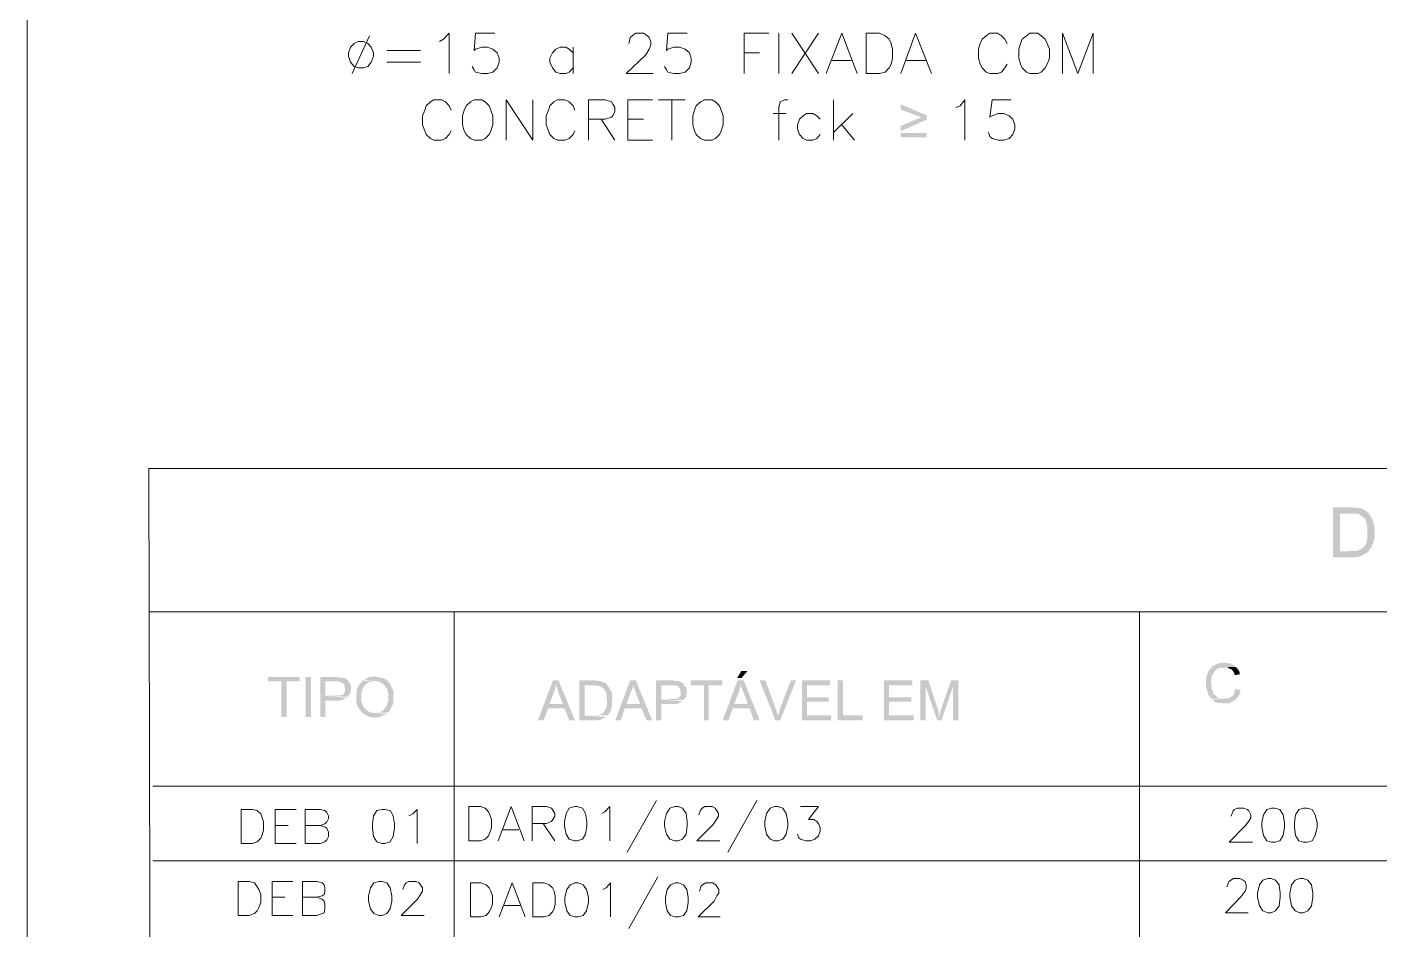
# Model space of a CAD drawing. Header units: feet. Extents: x 203667 to 205527, y 9204857 to 9205156.
# Drawn here: x 204238.889 to 204242.956, y 9205142.8 to 9205145.514 of the extents above; entities that cross this region are included whole.
import ezdxf

# ---------------------------------------------------------------- set-up
doc = ezdxf.new("R2010")
doc.units = ezdxf.units.FT
doc.header["$LTSCALE"] = 0.3
doc.header["$MEASUREMENT"] = 0
doc.layers.add('DRENAGEM a executar', color=242, linetype='Continuous', lineweight=30)

msp = doc.modelspace()

# ---------------------------------------------------------------- hatches: boundary and pattern name
at = {"layer": 'DRENAGEM a executar', "lineweight": 20}
for points in [[(204241.5154, 9205145.2821), (204241.5154, 9205145.2662), (204241.5774, 9205145.2431), (204241.5154, 9205145.2172), (204241.5154, 9205145.2013), (204241.5932, 9205145.2359), (204241.5932, 9205145.2489)], [(204241.5932, 9205145.1825), (204241.5932, 9205145.1955), (204241.5154, 9205145.1955), (204241.5154, 9205145.1825)], [(204242.8668, 9205144.0705), (204242.8149, 9205144.0705), (204242.8149, 9205143.9205), (204242.8827, 9205143.9205), (204242.8956, 9205143.922), (204242.9014, 9205143.9249), (204242.9086, 9205143.9292), (204242.9144, 9205143.9321), (204242.9216, 9205143.9378), (204242.8365, 9205143.9378), (204242.8365, 9205144.0518), (204242.8668, 9205144.0518), (204242.9187, 9205144.0547), (204242.9144, 9205144.0604), (204242.9072, 9205144.0633), (204242.8985, 9205144.0676), (204242.8783, 9205144.0691), (204242.8726, 9205144.0705)], [(204242.9187, 9205144.0547), (204242.8668, 9205144.0518), (204242.887, 9205144.0518), (204242.8928, 9205144.0503), (204242.9, 9205144.0446), (204242.9072, 9205144.0402), (204242.9129, 9205144.033), (204242.9144, 9205144.0258), (204242.9173, 9205144.0186), (204242.9187, 9205144.01), (204242.9187, 9205143.9826), (204242.9173, 9205143.9739), (204242.9158, 9205143.9652), (204242.9129, 9205143.958), (204242.9072, 9205143.9508), (204242.9014, 9205143.9465), (204242.8913, 9205143.9407), (204242.8812, 9205143.9393), (204242.8365, 9205143.9378), (204242.9216, 9205143.9378), (204242.9259, 9205143.9451), (204242.9303, 9205143.9494), (204242.9331, 9205143.9566), (204242.936, 9205143.9652), (204242.9389, 9205143.9739), (204242.9403, 9205143.9826), (204242.9403, 9205144.0085), (204242.9389, 9205144.0172), (204242.936, 9205144.0244), (204242.9346, 9205144.0316), (204242.9317, 9205144.0374), (204242.9274, 9205144.0446), (204242.923, 9205144.0518)], [(204242.4889, 9205143.6032), (204242.4817, 9205143.6032), (204242.473, 9205143.6018), (204242.4658, 9205143.5989), (204242.4572, 9205143.5946), (204242.4514, 9205143.5917), (204242.4471, 9205143.5859), (204242.4428, 9205143.5816), (204242.4399, 9205143.5758), (204242.437, 9205143.5686), (204242.4341, 9205143.56), (204242.4327, 9205143.5297), (204242.437, 9205143.521), (204242.4384, 9205143.5138), (204242.4413, 9205143.5051), (204242.4456, 9205143.4994), (204242.45, 9205143.4951), (204242.486, 9205143.4951), (204242.4803, 9205143.4951), (204242.473, 9205143.4965), (204242.4673, 9205143.4994), (204242.4629, 9205143.5037), (204242.4557, 9205143.5095), (204242.4543, 9205143.5167), (204242.45, 9205143.5253), (204242.45, 9205143.5326), (204242.4485, 9205143.5499), (204242.45, 9205143.5585), (204242.4514, 9205143.5657), (204242.4557, 9205143.5701), (204242.4586, 9205143.5758), (204242.4629, 9205143.5816), (204242.4687, 9205143.5859), (204242.4774, 9205143.5874), (204242.5235, 9205143.5902), (204242.5192, 9205143.5946), (204242.5105, 9205143.5989), (204242.5062, 9205143.6018), (204242.499, 9205143.6018), (204242.4918, 9205143.6032)], [(204242.5235, 9205143.5902), (204242.4889, 9205143.5902), (204242.4976, 9205143.5902), (204242.5019, 9205143.5859), (204242.5105, 9205143.583), (204242.5149, 9205143.5773), (204242.5178, 9205143.5729), (204242.5192, 9205143.5657), (204242.5351, 9205143.5686), (204242.5336, 9205143.5773), (204242.5293, 9205143.583), (204242.5264, 9205143.5874)], [(204239.7082, 9205143.56), (204239.613, 9205143.56), (204239.613, 9205143.547), (204239.6533, 9205143.547), (204239.6533, 9205143.4402), (204239.6692, 9205143.4402), (204239.6692, 9205143.547), (204239.7082, 9205143.547)], [(204239.7428, 9205143.4402), (204239.7428, 9205143.56), (204239.7269, 9205143.56), (204239.7269, 9205143.4402)], [(204239.8163, 9205143.56), (204239.7702, 9205143.56), (204239.7702, 9205143.4402), (204239.786, 9205143.4402), (204239.786, 9205143.4893), (204239.8279, 9205143.4893), (204239.838, 9205143.4907), (204239.8437, 9205143.4951), (204239.8509, 9205143.4979), (204239.786, 9205143.5037), (204239.786, 9205143.547), (204239.8553, 9205143.547), (204239.8524, 9205143.5513), (204239.8466, 9205143.5556), (204239.838, 9205143.5585), (204239.8322, 9205143.5585), (204239.8207, 9205143.56)], [(204239.8553, 9205143.547), (204239.8178, 9205143.547), (204239.825, 9205143.547), (204239.8336, 9205143.5441), (204239.8408, 9205143.5398), (204239.8437, 9205143.534), (204239.8452, 9205143.5167), (204239.8423, 9205143.5124), (204239.838, 9205143.5066), (204239.8293, 9205143.5051), (204239.786, 9205143.5037), (204239.8538, 9205143.5008), (204239.8567, 9205143.5066), (204239.861, 9205143.5124), (204239.8625, 9205143.5181), (204239.8625, 9205143.5326), (204239.861, 9205143.5398), (204239.8567, 9205143.5426)], [(204239.8985, 9205143.5499), (204239.8942, 9205143.5441), (204239.8884, 9205143.5398), (204239.8856, 9205143.534), (204239.8812, 9205143.5253), (204239.8798, 9205143.5167), (204239.8783, 9205143.4835), (204239.8812, 9205143.4749), (204239.887, 9205143.4648), (204239.8899, 9205143.4604), (204239.8942, 9205143.4547), (204239.8985, 9205143.4518), (204239.9043, 9205143.4475), (204239.9101, 9205143.4446), (204239.9187, 9205143.4402), (204239.9245, 9205143.4388), (204239.9461, 9205143.4388), (204239.9548, 9205143.4431), (204239.9634, 9205143.446), (204239.9707, 9205143.4489), (204239.9245, 9205143.4532), (204239.9187, 9205143.4547), (204239.9101, 9205143.4604), (204239.9058, 9205143.4648), (204239.9, 9205143.4705), (204239.8971, 9205143.4792), (204239.8942, 9205143.4878), (204239.8942, 9205143.5095), (204239.8957, 9205143.521), (204239.8985, 9205143.5253), (204239.9029, 9205143.5326), (204239.9058, 9205143.5383), (204239.9115, 9205143.5412), (204239.9158, 9205143.5441), (204239.9245, 9205143.547), (204239.936, 9205143.5484)], [(204239.936, 9205143.5614), (204239.9274, 9205143.5614), (204239.9187, 9205143.56), (204239.9115, 9205143.5571), (204239.9029, 9205143.5527), (204239.936, 9205143.5484), (204239.9432, 9205143.5484), (204239.9505, 9205143.5441), (204239.9577, 9205143.5412), (204239.9634, 9205143.5354), (204239.9663, 9205143.5311), (204239.9707, 9205143.5253), (204239.9735, 9205143.5167), (204239.975, 9205143.5095), (204239.975, 9205143.4893), (204239.9721, 9205143.4806), (204239.9707, 9205143.4734), (204239.9663, 9205143.4691), (204239.962, 9205143.4619), (204239.9562, 9205143.4576), (204239.9505, 9205143.4547), (204239.9432, 9205143.4532), (204239.9332, 9205143.4532), (204239.9721, 9205143.4532), (204239.9764, 9205143.4561), (204239.9807, 9205143.4619), (204239.9836, 9205143.4691), (204239.9865, 9205143.4734), (204239.9894, 9205143.4806), (204239.9908, 9205143.5138), (204239.9894, 9205143.521), (204239.9851, 9205143.5297), (204239.9822, 9205143.5354), (204239.9793, 9205143.5412), (204239.975, 9205143.547), (204239.9707, 9205143.5499), (204239.9634, 9205143.5556), (204239.9548, 9205143.5585), (204239.9432, 9205143.56), (204239.9389, 9205143.5614)], [(204240.487, 9205143.5499), (204240.4697, 9205143.5499), (204240.425, 9205143.4302), (204240.4423, 9205143.4302), (204240.4553, 9205143.4662), (204240.5043, 9205143.4662), (204240.4596, 9205143.4792), (204240.4726, 9205143.5138), (204240.4755, 9205143.521), (204240.4769, 9205143.5268), (204240.4783, 9205143.534), (204240.4783, 9205143.5383)], [(204240.487, 9205143.5499), (204240.4783, 9205143.5383), (204240.4812, 9205143.5297), (204240.4841, 9205143.5225), (204240.487, 9205143.5124), (204240.5, 9205143.4792), (204240.4596, 9205143.4792), (204240.5043, 9205143.4662), (204240.5187, 9205143.4302), (204240.536, 9205143.4302)], [(204240.5908, 9205143.5499), (204240.549, 9205143.5499), (204240.549, 9205143.4302), (204240.6038, 9205143.4302), (204240.6125, 9205143.4316), (204240.6197, 9205143.4345), (204240.624, 9205143.4374), (204240.6312, 9205143.4402), (204240.5649, 9205143.4446), (204240.5649, 9205143.5354), (204240.5908, 9205143.5354), (204240.6327, 9205143.5383), (204240.6283, 9205143.5412), (204240.6226, 9205143.5441), (204240.6154, 9205143.547), (204240.6067, 9205143.5484), (204240.5952, 9205143.5499)], [(204240.7192, 9205143.5499), (204240.7019, 9205143.5499), (204240.6572, 9205143.4302), (204240.6745, 9205143.4302), (204240.686, 9205143.4662), (204240.7365, 9205143.4662), (204240.6918, 9205143.4792), (204240.7033, 9205143.5138), (204240.7077, 9205143.521), (204240.7091, 9205143.5268), (204240.7106, 9205143.534), (204240.7106, 9205143.5383)], [(204240.7192, 9205143.5499), (204240.7106, 9205143.5383), (204240.712, 9205143.5297), (204240.7163, 9205143.5225), (204240.7178, 9205143.5152), (204240.7322, 9205143.4792), (204240.6918, 9205143.4792), (204240.7365, 9205143.4662), (204240.7509, 9205143.4302), (204240.7682, 9205143.4302)], [(204240.8245, 9205143.5499), (204240.7798, 9205143.5499), (204240.7798, 9205143.4302), (204240.7956, 9205143.4302), (204240.7956, 9205143.4792), (204240.8375, 9205143.4792), (204240.8476, 9205143.4806), (204240.8519, 9205143.4835), (204240.8591, 9205143.4878), (204240.7956, 9205143.4922), (204240.7956, 9205143.5354), (204240.8649, 9205143.5354), (204240.862, 9205143.5412), (204240.8562, 9205143.5441), (204240.8476, 9205143.5484), (204240.8404, 9205143.5484), (204240.8303, 9205143.5499)], [(204240.9788, 9205143.5499), (204240.8836, 9205143.5499), (204240.8836, 9205143.5354), (204240.924, 9205143.5354), (204240.924, 9205143.4302), (204240.9384, 9205143.4302), (204240.9384, 9205143.5354), (204240.9788, 9205143.5354)], [(204241.0437, 9205143.5499), (204241.025, 9205143.5499), (204240.9803, 9205143.4302), (204240.9976, 9205143.4302), (204241.0106, 9205143.4662), (204241.061, 9205143.4662), (204241.0149, 9205143.4792), (204241.0279, 9205143.5138), (204241.0307, 9205143.521), (204241.0322, 9205143.5268), (204241.0351, 9205143.534), (204241.0351, 9205143.5383)], [(204241.0437, 9205143.5499), (204241.0351, 9205143.5383), (204241.0365, 9205143.5297), (204241.0394, 9205143.5225), (204241.0437, 9205143.5124), (204241.0553, 9205143.4792), (204241.0149, 9205143.4792), (204241.061, 9205143.4662), (204241.074, 9205143.4302), (204241.0913, 9205143.4302)], [(204241.0553, 9205143.5787), (204241.0365, 9205143.5787), (204241.0235, 9205143.5571), (204241.0365, 9205143.5571)], [(204241.1086, 9205143.5499), (204241.0913, 9205143.5499), (204241.1389, 9205143.4302), (204241.1476, 9205143.4446), (204241.1432, 9205143.4532), (204241.1418, 9205143.4604), (204241.1404, 9205143.4633)], [(204241.2009, 9205143.5499), (204241.1851, 9205143.5499), (204241.1519, 9205143.4633), (204241.1505, 9205143.4561), (204241.149, 9205143.4489), (204241.1389, 9205143.4302), (204241.1533, 9205143.4302)], [(204241.3033, 9205143.5499), (204241.2182, 9205143.5499), (204241.2182, 9205143.4302), (204241.3062, 9205143.4302), (204241.3062, 9205143.4446), (204241.2341, 9205143.4446), (204241.2341, 9205143.4864), (204241.299, 9205143.4864), (204241.299, 9205143.4994), (204241.2341, 9205143.4994), (204241.2341, 9205143.5354), (204241.3033, 9205143.5354)], [(204241.3423, 9205143.5499), (204241.3264, 9205143.5499), (204241.3264, 9205143.4302), (204241.4014, 9205143.4302), (204241.4014, 9205143.4446), (204241.3423, 9205143.4446)], [(204241.55, 9205143.5499), (204241.4649, 9205143.5499), (204241.4649, 9205143.4302), (204241.5543, 9205143.4302), (204241.5543, 9205143.4446), (204241.4807, 9205143.4446), (204241.4807, 9205143.4864), (204241.5471, 9205143.4864), (204241.5471, 9205143.4994), (204241.4807, 9205143.4994), (204241.4807, 9205143.5354), (204241.55, 9205143.5354)], [(204241.599, 9205143.5499), (204241.5745, 9205143.5499), (204241.5745, 9205143.4302), (204241.5904, 9205143.4302), (204241.5904, 9205143.5326)], [(204241.599, 9205143.5499), (204241.5904, 9205143.5326), (204241.625, 9205143.4302), (204241.6307, 9205143.4475), (204241.6293, 9205143.4547), (204241.6279, 9205143.4619), (204241.6264, 9205143.4648)], [(204241.6884, 9205143.5499), (204241.6668, 9205143.5499), (204241.638, 9205143.4662), (204241.6351, 9205143.4576), (204241.6336, 9205143.4489), (204241.625, 9205143.4302), (204241.638, 9205143.4302), (204241.6726, 9205143.5311)], [(204241.6884, 9205143.5499), (204241.6726, 9205143.5311), (204241.6726, 9205143.4302), (204241.6884, 9205143.4302)], [(204240.6327, 9205143.5383), (204240.5908, 9205143.5354), (204240.5995, 9205143.534), (204240.6082, 9205143.534), (204240.6154, 9205143.5311), (204240.6211, 9205143.5268), (204240.624, 9205143.5225), (204240.6283, 9205143.5167), (204240.6312, 9205143.508), (204240.6312, 9205143.5008), (204240.6327, 9205143.4806), (204240.6312, 9205143.4705), (204240.6283, 9205143.4633), (204240.624, 9205143.4576), (204240.6197, 9205143.4518), (204240.6139, 9205143.4475), (204240.6053, 9205143.446), (204240.5649, 9205143.4446), (204240.6327, 9205143.4446), (204240.6384, 9205143.4489), (204240.6413, 9205143.4561), (204240.6457, 9205143.4633), (204240.6471, 9205143.4734), (204240.6485, 9205143.5037), (204240.6471, 9205143.5138), (204240.6428, 9205143.521), (204240.6399, 9205143.5268), (204240.6356, 9205143.5326), (204240.6341, 9205143.534)], [(204240.8649, 9205143.5354), (204240.8274, 9205143.5354), (204240.8331, 9205143.5354), (204240.8418, 9205143.534), (204240.849, 9205143.5297), (204240.8519, 9205143.5239), (204240.8548, 9205143.5066), (204240.8505, 9205143.5008), (204240.8476, 9205143.4965), (204240.8389, 9205143.4951), (204240.7956, 9205143.4922), (204240.8634, 9205143.4907), (204240.8663, 9205143.4965), (204240.8706, 9205143.5008), (204240.8721, 9205143.508), (204240.8721, 9205143.5225), (204240.8706, 9205143.5297), (204240.8663, 9205143.5326)], [(204242.5206, 9205143.5239), (204242.5192, 9205143.5167), (204242.5178, 9205143.5095), (204242.5149, 9205143.5051), (204242.5062, 9205143.4994), (204242.5004, 9205143.4965), (204242.486, 9205143.4951), (204242.4514, 9205143.4922), (204242.4572, 9205143.4878), (204242.4644, 9205143.4835), (204242.4745, 9205143.4821), (204242.5004, 9205143.4806), (204242.512, 9205143.4864), (204242.5178, 9205143.4893), (204242.525, 9205143.4951), (204242.5293, 9205143.5008), (204242.5336, 9205143.5066), (204242.5351, 9205143.5138), (204242.5379, 9205143.521)]]:
    msp.add_hatch(color=7, dxfattribs=at).paths.add_polyline_path(points)

# ---------------------------------------------------------------- linework, layer by layer
at = {"layer": 'DRENAGEM a executar', "color": 7, "lineweight": 20}
for points in [[(204238.8889, 9205154.4118), (204238.8889, 9205137.7706), (204262.0205, 9205137.7706), (204262.0205, 9205154.4118)], [(204240.1293, 9205145.471), (204240.1408, 9205145.4782), (204240.1582, 9205145.4955), (204240.1582, 9205145.3744)], [(204240.2952, 9205145.4955), (204240.2375, 9205145.4955), (204240.2332, 9205145.4436), (204240.2375, 9205145.4479), (204240.2562, 9205145.4537), (204240.2735, 9205145.4537), (204240.2894, 9205145.4479), (204240.3024, 9205145.4364), (204240.3082, 9205145.4205), (204240.3082, 9205145.409), (204240.3024, 9205145.3917), (204240.2894, 9205145.3787), (204240.2735, 9205145.3744), (204240.2562, 9205145.3744), (204240.2375, 9205145.3787), (204240.2332, 9205145.3859), (204240.2274, 9205145.396)], [(204240.6976, 9205145.4652), (204240.7019, 9205145.4825), (204240.7077, 9205145.4883), (204240.7192, 9205145.4955), (204240.7423, 9205145.4955), (204240.7538, 9205145.4883), (204240.7596, 9205145.4825), (204240.7639, 9205145.471), (204240.7639, 9205145.4609), (204240.7596, 9205145.4479), (204240.7495, 9205145.4306), (204240.6904, 9205145.3744), (204240.7711, 9205145.3744)], [(204240.8735, 9205145.4955), (204240.8158, 9205145.4955), (204240.8115, 9205145.4436), (204240.8158, 9205145.4479), (204240.8331, 9205145.4537), (204240.8505, 9205145.4537), (204240.8678, 9205145.4479), (204240.8807, 9205145.4364), (204240.8851, 9205145.4205), (204240.8851, 9205145.409), (204240.8807, 9205145.3917), (204240.8678, 9205145.3787), (204240.8505, 9205145.3744), (204240.8331, 9205145.3744), (204240.8158, 9205145.3787), (204240.8115, 9205145.3859), (204240.8057, 9205145.396)], [(204241.0452, 9205145.3744), (204241.0452, 9205145.4955), (204241.1187, 9205145.4955)], [(204241.149, 9205145.4955), (204241.149, 9205145.3744)], [(204241.188, 9205145.4955), (204241.2687, 9205145.3744)], [(204241.2687, 9205145.4955), (204241.188, 9205145.3744)], [(204241.2918, 9205145.3744), (204241.338, 9205145.4955), (204241.3841, 9205145.3744)], [(204241.4115, 9205145.3744), (204241.4115, 9205145.4955), (204241.4519, 9205145.4955), (204241.4692, 9205145.4883), (204241.4807, 9205145.4782), (204241.4865, 9205145.4652), (204241.4908, 9205145.4479), (204241.4908, 9205145.4205), (204241.4865, 9205145.4032), (204241.4807, 9205145.3917), (204241.4692, 9205145.3787), (204241.4519, 9205145.3744), (204241.4115, 9205145.3744), (204241.4115, 9205145.3744)], [(204241.5154, 9205145.3744), (204241.5601, 9205145.4955), (204241.6077, 9205145.3744)], [(204241.8355, 9205145.4652), (204241.8283, 9205145.4782), (204241.8182, 9205145.4883), (204241.8067, 9205145.4955), (204241.7836, 9205145.4955), (204241.7721, 9205145.4883), (204241.7605, 9205145.4782), (204241.7548, 9205145.4652), (204241.749, 9205145.4479), (204241.749, 9205145.4205), (204241.7548, 9205145.4032), (204241.7605, 9205145.3917), (204241.7721, 9205145.3787), (204241.7836, 9205145.3744), (204241.8067, 9205145.3744), (204241.8182, 9205145.3787), (204241.8283, 9205145.3917), (204241.8355, 9205145.4032)], [(204241.9033, 9205145.4955), (204241.8932, 9205145.4883), (204241.8803, 9205145.4782), (204241.8759, 9205145.4652), (204241.8702, 9205145.4479), (204241.8702, 9205145.4205), (204241.8759, 9205145.4032), (204241.8803, 9205145.3917), (204241.8932, 9205145.3787), (204241.9033, 9205145.3744), (204241.9279, 9205145.3744), (204241.938, 9205145.3787), (204241.9495, 9205145.3917), (204241.9553, 9205145.4032), (204241.9625, 9205145.4205), (204241.9625, 9205145.4479), (204241.9553, 9205145.4652), (204241.9495, 9205145.4782), (204241.938, 9205145.4883), (204241.9279, 9205145.4955), (204241.9033, 9205145.4955), (204241.9033, 9205145.4955)], [(204242.0014, 9205145.3744), (204242.0014, 9205145.4955), (204242.0476, 9205145.3744), (204242.0937, 9205145.4955), (204242.0937, 9205145.3744)], [(204239.8841, 9205145.471), (204239.8726, 9205145.4652), (204239.861, 9205145.4537), (204239.8553, 9205145.4364), (204239.8553, 9205145.4263), (204239.861, 9205145.409), (204239.8726, 9205145.396), (204239.8841, 9205145.3917), (204239.9, 9205145.3917), (204239.913, 9205145.396), (204239.9231, 9205145.409), (204239.9303, 9205145.4263), (204239.9303, 9205145.4364), (204239.9231, 9205145.4537), (204239.913, 9205145.4652), (204239.9, 9205145.471), (204239.8841, 9205145.471), (204239.8841, 9205145.471)], [(204239.9187, 9205145.4883), (204239.8668, 9205145.3744)], [(204240.5303, 9205145.4364), (204240.5187, 9205145.4479), (204240.5086, 9205145.4537), (204240.4913, 9205145.4537), (204240.4783, 9205145.4479), (204240.4682, 9205145.4364), (204240.461, 9205145.4205), (204240.461, 9205145.409), (204240.4682, 9205145.3917), (204240.4783, 9205145.3787), (204240.4913, 9205145.3744), (204240.5086, 9205145.3744), (204240.5187, 9205145.3787), (204240.5303, 9205145.3917)], [(204240.5303, 9205145.4537), (204240.5303, 9205145.3744)], [(204239.9707, 9205145.4436), (204240.0716, 9205145.4436)], [(204241.0452, 9205145.4364), (204241.0913, 9205145.4364)], [(204241.3091, 9205145.4133), (204241.3668, 9205145.4133)], [(204241.5327, 9205145.4133), (204241.5904, 9205145.4133)], [(204239.9707, 9205145.409), (204240.0716, 9205145.409)], [(204240.1639, 9205145.2648), (204240.1582, 9205145.2777), (204240.1466, 9205145.2893), (204240.1351, 9205145.295), (204240.112, 9205145.295), (204240.1019, 9205145.2893), (204240.0889, 9205145.2777), (204240.0846, 9205145.2648), (204240.0774, 9205145.2474), (204240.0774, 9205145.22), (204240.0846, 9205145.2027), (204240.0889, 9205145.1912), (204240.1019, 9205145.1797), (204240.112, 9205145.1739), (204240.1351, 9205145.1739), (204240.1466, 9205145.1797), (204240.1582, 9205145.1912), (204240.1639, 9205145.2027)], [(204240.2332, 9205145.295), (204240.2216, 9205145.2893), (204240.2086, 9205145.2777), (204240.2029, 9205145.2648), (204240.1985, 9205145.2474), (204240.1985, 9205145.22), (204240.2029, 9205145.2027), (204240.2086, 9205145.1912), (204240.2216, 9205145.1797), (204240.2332, 9205145.1739), (204240.2562, 9205145.1739), (204240.2663, 9205145.1797), (204240.2779, 9205145.1912), (204240.2836, 9205145.2027), (204240.2894, 9205145.22), (204240.2894, 9205145.2474), (204240.2836, 9205145.2648), (204240.2779, 9205145.2777), (204240.2663, 9205145.2893), (204240.2562, 9205145.295), (204240.2332, 9205145.295), (204240.2332, 9205145.295)], [(204240.3298, 9205145.1739), (204240.3298, 9205145.295), (204240.4091, 9205145.1739), (204240.4091, 9205145.295)], [(204240.536, 9205145.2648), (204240.5303, 9205145.2777), (204240.5187, 9205145.2893), (204240.5057, 9205145.295), (204240.4841, 9205145.295), (204240.4726, 9205145.2893), (204240.461, 9205145.2777), (204240.4567, 9205145.2648), (204240.4495, 9205145.2474), (204240.4495, 9205145.22), (204240.4567, 9205145.2027), (204240.461, 9205145.1912), (204240.4726, 9205145.1797), (204240.4841, 9205145.1739), (204240.5057, 9205145.1739), (204240.5187, 9205145.1797), (204240.5303, 9205145.1912), (204240.536, 9205145.2027)], [(204240.5764, 9205145.1739), (204240.5764, 9205145.295), (204240.6269, 9205145.295), (204240.6457, 9205145.2893), (204240.65, 9205145.2821), (204240.6557, 9205145.272), (204240.6557, 9205145.2604), (204240.65, 9205145.2474), (204240.6457, 9205145.2431), (204240.6269, 9205145.2374), (204240.5764, 9205145.2374)], [(204240.6947, 9205145.1739), (204240.6947, 9205145.295), (204240.7697, 9205145.295)], [(204240.787, 9205145.295), (204240.8678, 9205145.295)], [(204240.8274, 9205145.295), (204240.8274, 9205145.1739)], [(204240.9255, 9205145.295), (204240.9139, 9205145.2893), (204240.9009, 9205145.2777), (204240.8952, 9205145.2648), (204240.8908, 9205145.2474), (204240.8908, 9205145.22), (204240.8952, 9205145.2027), (204240.9009, 9205145.1912), (204240.9139, 9205145.1797), (204240.9255, 9205145.1739), (204240.9485, 9205145.1739), (204240.9586, 9205145.1797), (204240.9702, 9205145.1912), (204240.9759, 9205145.2027), (204240.9817, 9205145.22), (204240.9817, 9205145.2474), (204240.9759, 9205145.2648), (204240.9702, 9205145.2777), (204240.9586, 9205145.2893), (204240.9485, 9205145.295), (204240.9255, 9205145.295), (204240.9255, 9205145.295)], [(204241.1764, 9205145.295), (204241.1663, 9205145.295), (204241.1533, 9205145.2893), (204241.149, 9205145.272), (204241.149, 9205145.1739)], [(204241.3134, 9205145.295), (204241.3134, 9205145.1739)], [(204241.6812, 9205145.272), (204241.6942, 9205145.2777), (204241.7086, 9205145.295), (204241.7086, 9205145.1739)], [(204241.8471, 9205145.295), (204241.7908, 9205145.295), (204241.7836, 9205145.2431), (204241.7908, 9205145.2474), (204241.8081, 9205145.2547), (204241.8255, 9205145.2547), (204241.8413, 9205145.2474), (204241.8529, 9205145.2374), (204241.8586, 9205145.22), (204241.8586, 9205145.2085), (204241.8529, 9205145.1912), (204241.8413, 9205145.1797), (204241.8255, 9205145.1739), (204241.8081, 9205145.1739), (204241.7908, 9205145.1797), (204241.7836, 9205145.1854), (204241.7793, 9205145.197)], [(204241.1317, 9205145.2547), (204241.1706, 9205145.2547)], [(204241.2731, 9205145.2374), (204241.263, 9205145.2474), (204241.2514, 9205145.2547), (204241.2327, 9205145.2547), (204241.2226, 9205145.2474), (204241.211, 9205145.2374), (204241.2053, 9205145.22), (204241.2053, 9205145.2085), (204241.211, 9205145.1912), (204241.2226, 9205145.1797), (204241.2327, 9205145.1739), (204241.2514, 9205145.1739), (204241.263, 9205145.1797), (204241.2731, 9205145.1912)], [(204241.3711, 9205145.2547), (204241.3134, 9205145.197)], [(204240.6154, 9205145.2374), (204240.6557, 9205145.1739)], [(204240.6947, 9205145.2374), (204240.7423, 9205145.2374)], [(204241.338, 9205145.22), (204241.3769, 9205145.1739)], [(204240.6947, 9205145.1739), (204240.7697, 9205145.1739)], [(204239.2639, 9205140.3206), (204239.2553, 9205144.1874), (204251.0749, 9205144.1874)], [(204239.2553, 9205143.7561), (204251.0749, 9205143.7561)], [(204240.1726, 9205143.7561), (204240.1726, 9205140.3206)], [(204242.2336, 9205143.7561), (204242.2336, 9205140.3206)], [(204239.2668, 9205143.2326), (204251.0778, 9205143.2326)], [(204240.7812, 9205143.1893), (204240.6932, 9205143.0335)], [(204241.0827, 9205143.1893), (204240.9961, 9205143.0335)], [(204239.5322, 9205143.0595), (204239.5322, 9205143.1619), (204239.5668, 9205143.1619), (204239.5812, 9205143.159), (204239.5913, 9205143.1489), (204239.5957, 9205143.1374), (204239.6, 9205143.1244), (204239.6, 9205143.0999), (204239.5957, 9205143.0854), (204239.5913, 9205143.0753), (204239.5812, 9205143.0652), (204239.5668, 9205143.0595), (204239.5322, 9205143.0595)], [(204239.6346, 9205143.0595), (204239.6346, 9205143.1619), (204239.6981, 9205143.1619)], [(204239.7255, 9205143.0595), (204239.7255, 9205143.1619), (204239.7702, 9205143.1619), (204239.7846, 9205143.159), (204239.7904, 9205143.1532), (204239.7947, 9205143.1431), (204239.7947, 9205143.1345), (204239.7904, 9205143.1244), (204239.7846, 9205143.1186), (204239.7702, 9205143.1143), (204239.7255, 9205143.1143)], [(204239.9562, 9205143.1619), (204239.9404, 9205143.159), (204239.9303, 9205143.1431), (204239.9274, 9205143.1186), (204239.9274, 9205143.1056), (204239.9303, 9205143.0811), (204239.9404, 9205143.0652), (204239.9562, 9205143.0595), (204239.9649, 9205143.0595), (204239.9807, 9205143.0652), (204239.9894, 9205143.0811), (204239.9937, 9205143.1056), (204239.9937, 9205143.1186), (204239.9894, 9205143.1431), (204239.9807, 9205143.159), (204239.9649, 9205143.1619), (204239.9562, 9205143.1619), (204239.9562, 9205143.1619)], [(204240.037, 9205143.1431), (204240.0485, 9205143.1489), (204240.0615, 9205143.1619), (204240.0615, 9205143.0595)], [(204240.2173, 9205143.0681), (204240.2173, 9205143.1705), (204240.2519, 9205143.1705), (204240.2663, 9205143.1662), (204240.2764, 9205143.1547), (204240.2807, 9205143.146), (204240.2851, 9205143.1316), (204240.2851, 9205143.1071), (204240.2807, 9205143.0927), (204240.2764, 9205143.0826), (204240.2663, 9205143.0725), (204240.2519, 9205143.0681), (204240.2173, 9205143.0681), (204240.2173, 9205143.0681)], [(204240.3053, 9205143.0681), (204240.3442, 9205143.1705), (204240.3832, 9205143.0681)], [(204240.4077, 9205143.0681), (204240.4077, 9205143.1705), (204240.4509, 9205143.1705), (204240.4654, 9205143.1662), (204240.4697, 9205143.1604), (204240.4755, 9205143.1503), (204240.4755, 9205143.1417), (204240.4697, 9205143.1316), (204240.4654, 9205143.1258), (204240.4509, 9205143.1201), (204240.4077, 9205143.1201)], [(204240.5346, 9205143.1705), (204240.5187, 9205143.1662), (204240.5101, 9205143.1503), (204240.5043, 9205143.1258), (204240.5043, 9205143.1114), (204240.5101, 9205143.0883), (204240.5187, 9205143.0725), (204240.5346, 9205143.0681), (204240.5432, 9205143.0681), (204240.5591, 9205143.0725), (204240.5678, 9205143.0883), (204240.5721, 9205143.1114), (204240.5721, 9205143.1258), (204240.5678, 9205143.1503), (204240.5591, 9205143.1662), (204240.5432, 9205143.1705), (204240.5346, 9205143.1705), (204240.5346, 9205143.1705)], [(204240.6168, 9205143.1503), (204240.6255, 9205143.1547), (204240.6413, 9205143.1705), (204240.6413, 9205143.0681)], [(204240.836, 9205143.1705), (204240.8216, 9205143.1662), (204240.8115, 9205143.1503), (204240.8057, 9205143.1258), (204240.8057, 9205143.1114), (204240.8115, 9205143.0883), (204240.8216, 9205143.0725), (204240.836, 9205143.0681), (204240.8461, 9205143.0681), (204240.8591, 9205143.0725), (204240.8706, 9205143.0883), (204240.8735, 9205143.1114), (204240.8735, 9205143.1258), (204240.8706, 9205143.1503), (204240.8591, 9205143.1662), (204240.8461, 9205143.1705), (204240.836, 9205143.1705), (204240.836, 9205143.1705)], [(204240.9081, 9205143.146), (204240.9139, 9205143.1604), (204240.9182, 9205143.1662), (204240.9269, 9205143.1705), (204240.9485, 9205143.1705), (204240.9572, 9205143.1662), (204240.9615, 9205143.1604), (204240.9673, 9205143.1503), (204240.9673, 9205143.1417), (204240.9615, 9205143.1316), (204240.9514, 9205143.1172), (204240.9024, 9205143.0681), (204240.9716, 9205143.0681)], [(204241.136, 9205143.1705), (204241.1231, 9205143.1662), (204241.1115, 9205143.1503), (204241.1072, 9205143.1258), (204241.1072, 9205143.1114), (204241.1115, 9205143.0883), (204241.1231, 9205143.0725), (204241.136, 9205143.0681), (204241.1461, 9205143.0681), (204241.1606, 9205143.0725), (204241.1706, 9205143.0883), (204241.1764, 9205143.1114), (204241.1764, 9205143.1258), (204241.1706, 9205143.1503), (204241.1606, 9205143.1662), (204241.1461, 9205143.1705), (204241.136, 9205143.1705), (204241.136, 9205143.1705)], [(204241.2139, 9205143.1705), (204241.2687, 9205143.1705), (204241.2384, 9205143.1316), (204241.2543, 9205143.1316), (204241.263, 9205143.1258), (204241.2687, 9205143.1201), (204241.2731, 9205143.1071), (204241.2731, 9205143.097), (204241.2687, 9205143.0826), (204241.2572, 9205143.0725), (204241.2442, 9205143.0681), (204241.2298, 9205143.0681), (204241.2139, 9205143.0725), (204241.2096, 9205143.0768), (204241.2053, 9205143.0883)], [(204242.5091, 9205143.1417), (204242.5149, 9205143.1576), (204242.5192, 9205143.1619), (204242.5279, 9205143.1662), (204242.5466, 9205143.1662), (204242.5581, 9205143.1619), (204242.5625, 9205143.1576), (204242.5682, 9205143.146), (204242.5682, 9205143.1374), (204242.5625, 9205143.1273), (204242.5524, 9205143.1143), (204242.5033, 9205143.0638), (204242.5726, 9205143.0638)], [(204242.6303, 9205143.1662), (204242.6158, 9205143.1619), (204242.6057, 9205143.146), (204242.6014, 9205143.1229), (204242.6014, 9205143.1085), (204242.6057, 9205143.084), (204242.6158, 9205143.0681), (204242.6303, 9205143.0638), (204242.6404, 9205143.0638), (204242.6548, 9205143.0681), (204242.6649, 9205143.084), (204242.6692, 9205143.1085), (204242.6692, 9205143.1229), (204242.6649, 9205143.146), (204242.6548, 9205143.1619), (204242.6404, 9205143.1662), (204242.6303, 9205143.1662), (204242.6303, 9205143.1662)], [(204242.7269, 9205143.1662), (204242.7125, 9205143.1619), (204242.7024, 9205143.146), (204242.6995, 9205143.1229), (204242.6995, 9205143.1085), (204242.7024, 9205143.084), (204242.7125, 9205143.0681), (204242.7269, 9205143.0638), (204242.737, 9205143.0638), (204242.7529, 9205143.0681), (204242.7615, 9205143.084), (204242.7673, 9205143.1085), (204242.7673, 9205143.1229), (204242.7615, 9205143.146), (204242.7529, 9205143.1619), (204242.737, 9205143.1662), (204242.7269, 9205143.1662), (204242.7269, 9205143.1662)], [(204239.6346, 9205143.1143), (204239.6735, 9205143.1143)], [(204239.7702, 9205143.1143), (204239.7846, 9205143.11), (204239.7904, 9205143.1056), (204239.7947, 9205143.0941), (204239.7947, 9205143.0811), (204239.7904, 9205143.071), (204239.7846, 9205143.0652), (204239.7702, 9205143.0595), (204239.7255, 9205143.0595)], [(204240.3197, 9205143.1013), (204240.3673, 9205143.1013)], [(204240.4408, 9205143.1201), (204240.4755, 9205143.0681)], [(204239.6346, 9205143.0595), (204239.6981, 9205143.0595)], [(204239.2668, 9205143.0076), (204251.0749, 9205143.0076)], [(204239.5235, 9205142.8431), (204239.5235, 9205142.9455), (204239.5567, 9205142.9455), (204239.5726, 9205142.9412), (204239.5812, 9205142.9297), (204239.5856, 9205142.921), (204239.5913, 9205142.9066), (204239.5913, 9205142.8821), (204239.5856, 9205142.8677), (204239.5812, 9205142.8576), (204239.5726, 9205142.8489), (204239.5567, 9205142.8431), (204239.5235, 9205142.8431)], [(204239.6259, 9205142.8431), (204239.6259, 9205142.9455), (204239.688, 9205142.9455)], [(204239.7168, 9205142.8431), (204239.7168, 9205142.9455), (204239.7601, 9205142.9455), (204239.7759, 9205142.9412), (204239.7817, 9205142.9354), (204239.7846, 9205142.9268), (204239.7846, 9205142.9167), (204239.7817, 9205142.9066), (204239.7759, 9205142.9023), (204239.7601, 9205142.8979), (204239.7168, 9205142.8979)], [(204239.9461, 9205142.9455), (204239.9317, 9205142.9412), (204239.9216, 9205142.9268), (204239.9158, 9205142.9023), (204239.9158, 9205142.8864), (204239.9216, 9205142.8633), (204239.9317, 9205142.8489), (204239.9461, 9205142.8431), (204239.9562, 9205142.8431), (204239.9707, 9205142.8489), (204239.9807, 9205142.8633), (204239.9851, 9205142.8864), (204239.9851, 9205142.9023), (204239.9807, 9205142.9268), (204239.9707, 9205142.9412), (204239.9562, 9205142.9455), (204239.9461, 9205142.9455), (204239.9461, 9205142.9455)], [(204240.0182, 9205142.921), (204240.024, 9205142.9354), (204240.0283, 9205142.9412), (204240.037, 9205142.9455), (204240.0586, 9205142.9455), (204240.0673, 9205142.9412), (204240.0716, 9205142.9354), (204240.0774, 9205142.9268), (204240.0774, 9205142.9167), (204240.0716, 9205142.9066), (204240.063, 9205142.8922), (204240.0139, 9205142.8431), (204240.0832, 9205142.8431)], [(204240.2216, 9205142.8388), (204240.2216, 9205142.9412), (204240.2533, 9205142.9412), (204240.2692, 9205142.9354), (204240.2779, 9205142.9268), (204240.2836, 9205142.9167), (204240.288, 9205142.9023), (204240.288, 9205142.8777), (204240.2836, 9205142.8633), (204240.2779, 9205142.8547), (204240.2692, 9205142.8431), (204240.2533, 9205142.8388), (204240.2216, 9205142.8388), (204240.2216, 9205142.8388)], [(204240.3082, 9205142.8388), (204240.3471, 9205142.9412), (204240.386, 9205142.8388)], [(204240.4091, 9205142.8388), (204240.4091, 9205142.9412), (204240.4437, 9205142.9412), (204240.4582, 9205142.9354), (204240.4682, 9205142.9268), (204240.474, 9205142.9167), (204240.4769, 9205142.9023), (204240.4769, 9205142.8777), (204240.474, 9205142.8633), (204240.4682, 9205142.8547), (204240.4582, 9205142.8431), (204240.4437, 9205142.8388), (204240.4091, 9205142.8388), (204240.4091, 9205142.8388)], [(204240.536, 9205142.9412), (204240.5216, 9205142.9354), (204240.5115, 9205142.921), (204240.5057, 9205142.8979), (204240.5057, 9205142.8821), (204240.5115, 9205142.8576), (204240.5216, 9205142.8431), (204240.536, 9205142.8388), (204240.5461, 9205142.8388), (204240.5606, 9205142.8431), (204240.5707, 9205142.8576), (204240.5764, 9205142.8821), (204240.5764, 9205142.8979), (204240.5707, 9205142.921), (204240.5606, 9205142.9354), (204240.5461, 9205142.9412), (204240.536, 9205142.9412), (204240.536, 9205142.9412)], [(204240.6197, 9205142.921), (204240.6298, 9205142.9268), (204240.6428, 9205142.9412), (204240.6428, 9205142.8388)], [(204240.7856, 9205142.96), (204240.6976, 9205142.8042)], [(204240.8375, 9205142.9412), (204240.8231, 9205142.9354), (204240.813, 9205142.921), (204240.8086, 9205142.8979), (204240.8086, 9205142.8821), (204240.813, 9205142.8576), (204240.8231, 9205142.8431), (204240.8375, 9205142.8388), (204240.8476, 9205142.8388), (204240.862, 9205142.8431), (204240.8721, 9205142.8576), (204240.8764, 9205142.8821), (204240.8764, 9205142.8979), (204240.8721, 9205142.921), (204240.862, 9205142.9354), (204240.8476, 9205142.9412), (204240.8375, 9205142.9412), (204240.8375, 9205142.9412)], [(204240.911, 9205142.9167), (204240.9154, 9205142.9326), (204240.9197, 9205142.9354), (204240.9298, 9205142.9412), (204240.95, 9205142.9412), (204240.9601, 9205142.9354), (204240.9687, 9205142.921), (204240.9687, 9205142.9109), (204240.963, 9205142.9023), (204240.9543, 9205142.8864), (204240.9067, 9205142.8388), (204240.9731, 9205142.8388)], [(204242.4961, 9205142.9297), (204242.5019, 9205142.9455), (204242.5163, 9205142.9542), (204242.5351, 9205142.9542), (204242.5452, 9205142.9499), (204242.5509, 9205142.9455), (204242.5538, 9205142.9354), (204242.5538, 9205142.9253), (204242.5509, 9205142.9167), (204242.5394, 9205142.9008), (204242.4918, 9205142.8518), (204242.5596, 9205142.8518)], [(204242.6187, 9205142.9542), (204242.6043, 9205142.9499), (204242.5942, 9205142.9354), (204242.5884, 9205142.9109), (204242.5884, 9205142.8979), (204242.5942, 9205142.872), (204242.6043, 9205142.8576), (204242.6187, 9205142.8518), (204242.6288, 9205142.8518), (204242.6418, 9205142.8576), (204242.6533, 9205142.872), (204242.6562, 9205142.8979), (204242.6562, 9205142.9109), (204242.6533, 9205142.9354), (204242.6418, 9205142.9499), (204242.6288, 9205142.9542), (204242.6187, 9205142.9542), (204242.6187, 9205142.9542)], [(204242.7154, 9205142.9542), (204242.7009, 9205142.9499), (204242.6908, 9205142.9354), (204242.6851, 9205142.9109), (204242.6851, 9205142.8979), (204242.6908, 9205142.872), (204242.7009, 9205142.8576), (204242.7154, 9205142.8518), (204242.7254, 9205142.8518), (204242.7399, 9205142.8576), (204242.75, 9205142.872), (204242.7543, 9205142.8979), (204242.7543, 9205142.9109), (204242.75, 9205142.9354), (204242.7399, 9205142.9499), (204242.7254, 9205142.9542), (204242.7154, 9205142.9542), (204242.7154, 9205142.9542)], [(204239.6259, 9205142.8979), (204239.6634, 9205142.8979)], [(204239.7601, 9205142.8979), (204239.7759, 9205142.8922), (204239.7817, 9205142.8864), (204239.7846, 9205142.8777), (204239.7846, 9205142.8633), (204239.7817, 9205142.8518), (204239.7759, 9205142.8489), (204239.7601, 9205142.8431), (204239.7168, 9205142.8431)], [(204240.3226, 9205142.8734), (204240.3716, 9205142.8734)], [(204239.6259, 9205142.8431), (204239.688, 9205142.8431)]]:
    msp.add_lwpolyline(points, dxfattribs=at)

doc.saveas('drawing.dxf')
